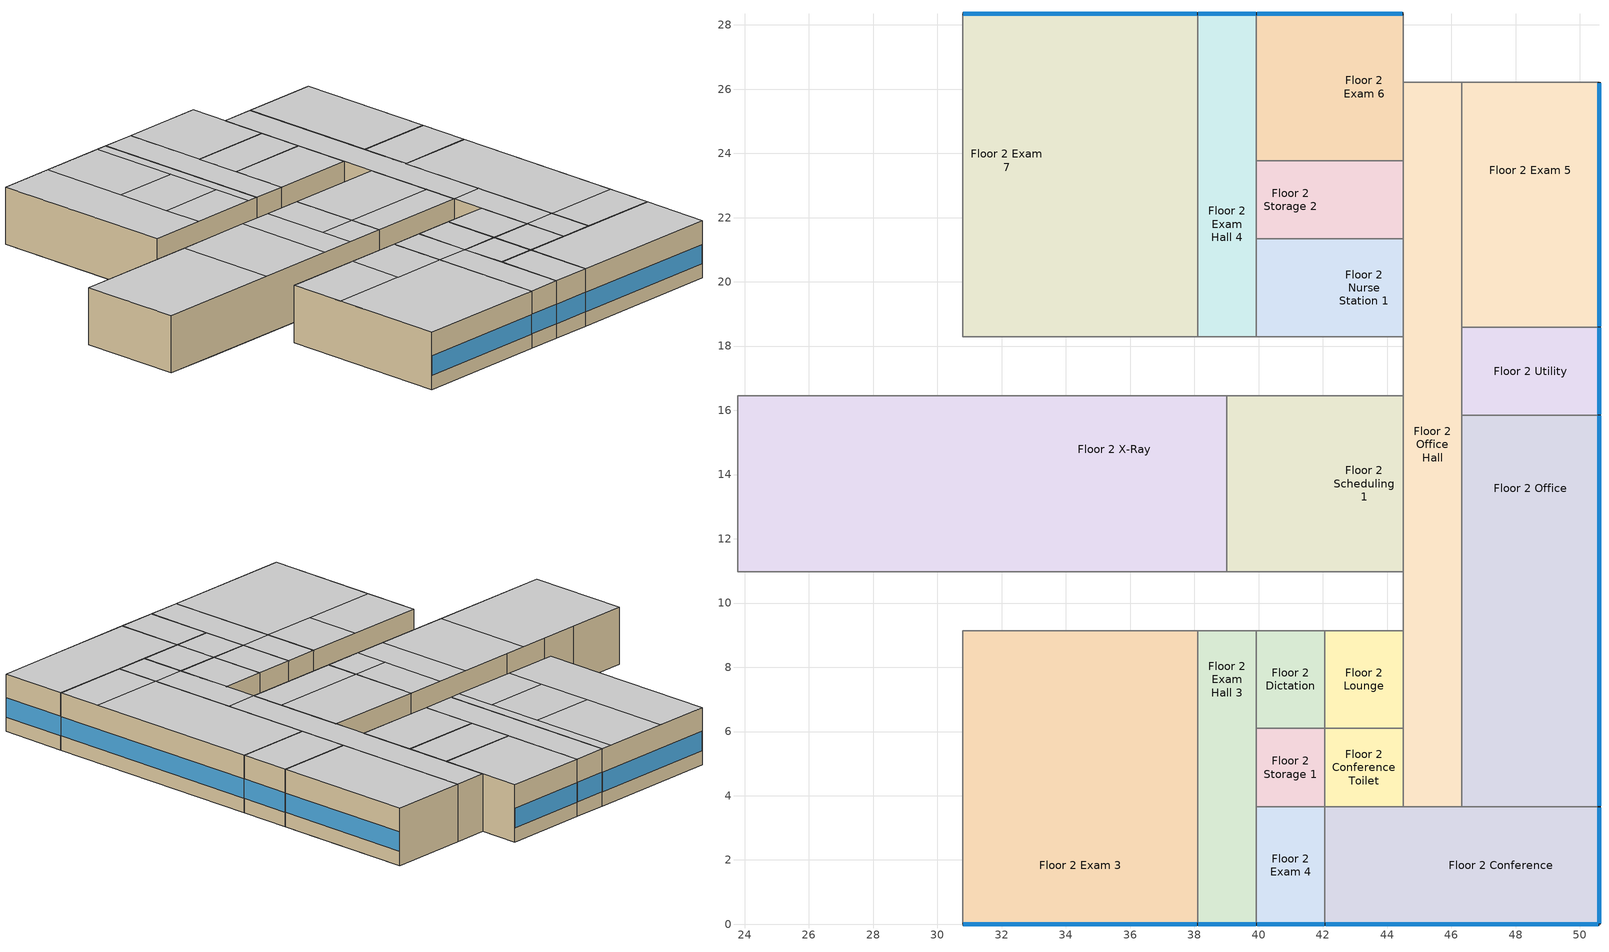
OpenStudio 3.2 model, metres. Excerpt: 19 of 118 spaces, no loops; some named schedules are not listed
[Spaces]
Floor 2 Exam 7
 floor to Floor 1 IT Room: 37.8,28.35 37.8,25.91 33.53,25.91 33.53,28.35 z3.05
 floor to Floor 1 IT Hall: 38.1,25.91 38.1,24.38 33.53,24.38 33.53,25.91 z3.05
 floor to Floor 1 Soil Hold: 38.1,28.35 38.1,25.91 37.8,25.91 37.8,28.35 z3.05
 floor to Floor 1 Lounge: 33.53,28.35 33.53,19.2 30.78,19.2 30.78,28.35 z3.05
 floor to Floor 1 Operating Room 3: 38.1,24.38 38.1,19.2 33.53,19.2 33.53,24.38 z3.05
 floor to Floor 1 Locker Room Hall: 38.1,19.2 38.1,18.29 30.78,18.29 30.78,19.2 z3.05
 wall outside: 38.1,28.35 30.78,28.35 z3.05:6.1
 wall to Floor 2 Exam Hall 5: 30.78,28.35 30.78,18.29 z3.05:6.1
 wall to Floor 2 Exam Hall 4: 38.1,18.29 38.1,28.35 z3.05:6.1
 wall to Floor 2 Work Hall: 30.78,18.29 38.1,18.29 z3.05:6.1
 window (BTAP-Ext-FixedWindow:U=0.190 SHGC=0.600): 38.07,28.35 30.81,28.35 z3.81:4.83
 ceiling to Floor 3 Storage 2: 37.49,18.29 37.49,20.42 33.83,20.42 33.83,18.29 z6.1
 ceiling to Floor 3 Lounge: 38.1,18.29 38.1,28.35 37.49,28.35 37.49,18.29 z6.1
 ceiling to Floor 3 Lounge Toilet: 37.49,23.47 37.49,28.35 33.83,28.35 33.83,23.47 z6.1
 ceiling to Floor 3 Locker: 37.49,20.42 37.49,23.47 33.83,23.47 33.83,20.42 z6.1
 ceiling to Floor 3 Office: 33.83,18.29 33.83,28.35 30.78,28.35 30.78,18.29 z6.1
Floor 2 Exam 3
 floor to Floor 1 Recovery Room: 38.1,3.66 38.1,0 30.78,0 30.78,3.66 z3.05
 floor to Floor 1 Dictation: 34.75,9.14 34.75,8.84 32,8.84 32,9.14 z3.05
 floor to Floor 1 Nurse Toilet: 37.49,8.84 37.49,6.1 35.66,6.1 35.66,8.84 z3.05
 floor to Floor 1 Soil Work: 38.1,9.14 38.1,6.1 37.49,6.1 37.49,9.14 z3.05
 floor to Floor 1 Nurse Station: 32,8.84 32,6.1 30.78,6.1 30.78,8.84 z3.05
 floor to Floor 1 PACU: 35.66,8.84 35.66,6.1 32,6.1 32,8.84 z3.05
 floor to Floor 1 Nurse Hall: 38.1,6.1 38.1,3.66 30.78,3.66 30.78,6.1 z3.05
 floor to Floor 1 Clean: 32,9.14 32,8.84 30.78,8.84 30.78,9.14 z3.05
 floor to Floor 1 Soil: 37.49,9.14 37.49,8.84 34.75,8.84 34.75,9.14 z3.05
 wall outside: 30.78,0 38.1,0 z3.05:6.1
 wall to Floor 2 Exam Hall 2: 30.78,9.14 30.78,0 z3.05:6.1
 wall to Floor 2 Reception Hall: 38.1,9.14 30.78,9.14 z3.05:6.1
 wall to Floor 2 Exam Hall 3: 38.1,0 38.1,9.14 z3.05:6.1
 window (BTAP-Ext-FixedWindow:U=0.190 SHGC=0.600): 30.81,0 38.07,0 z3.81:4.83
 ceiling to Floor 3 Physical Therapy 2: 38.1,6.1 38.1,9.14 35.05,9.14 35.05,6.1 z6.1
 ceiling to Floor 3 Physical Therapy 1: 38.1,0 38.1,6.1 30.78,6.1 30.78,0 z6.1
 ceiling to Floor 3 Treatment: 35.05,6.1 35.05,9.14 30.78,9.14 30.78,6.1 z6.1
Floor 2 Office
 floor to Floor 1 Operating Room 1: 50.6,7.01 50.6,3.66 46.33,3.66 46.33,7.01 z3.05
 floor to Floor 1 Sub-Sterile: 50.6,11.28 50.6,7.01 46.33,7.01 46.33,11.28 z3.05
 floor to Floor 1 Operating Room 2: 50.6,15.85 50.6,11.28 46.33,11.28 46.33,15.85 z3.05
 wall outside: 50.6,3.66 50.6,15.85 z3.05:6.1
 wall to Floor 2 Utility: 50.6,15.85 46.33,15.85 z3.05:6.1
 wall to Floor 2 Office Hall: 46.33,15.85 46.33,3.66 z3.05:6.1
 wall to Floor 2 Conference: 46.33,3.66 50.6,3.66 z3.05:6.1
 window (BTAP-Ext-FixedWindow:U=0.190 SHGC=0.600): 50.6,3.68 50.6,15.82 z3.81:4.83
 ceiling to Floor 3 Work: 50.6,6.1 50.6,15.85 46.33,15.85 46.33,6.1 z6.1
 ceiling to Floor 3 Physical Therapy 1: 50.6,3.66 50.6,6.1 46.33,6.1 46.33,3.66 z6.1
Floor 2 Office Hall
 floor to Floor 1 Scrub: 46.33,11.28 46.33,7.01 44.5,7.01 44.5,11.28 z3.05
 floor to Floor 1 Utility Janitor: 46.33,20.73 46.33,18.59 44.5,18.59 44.5,20.73 z3.05
 floor to Floor 1 Utility Room: 46.33,26.21 46.33,20.73 44.5,20.73 44.5,26.21 z3.05
 floor to Floor 1 Operating Room 1: 46.33,7.01 46.33,3.66 44.5,3.66 44.5,7.01 z3.05
 floor to Floor 1 Operating Room 2: 46.33,18.59 46.33,11.28 44.5,11.28 44.5,18.59 z3.05
 wall to Floor 2 Storage 2: 44.5,23.77 44.5,21.34 z3.05:6.1
 wall to Floor 2 Utility: 46.33,15.85 46.33,18.59 z3.05:6.1
 wall to Floor 2 Reception Hall: 44.5,10.97 44.5,9.14 z3.05:6.1
 wall to Floor 2 Exam 6: 44.5,26.21 44.5,23.77 z3.05:6.1
 wall to Floor 2 Work Hall: 44.5,18.29 44.5,16.46 z3.05:6.1
 wall to Floor 2 Exam 5: 46.33,18.59 46.33,26.21 z3.05:6.1
 wall to Floor 2 Nurse Station 1: 44.5,21.34 44.5,18.29 z3.05:6.1
 wall to Floor 2 Lounge: 44.5,9.14 44.5,6.1 z3.05:6.1
 wall to Floor 2 Conference Toilet: 44.5,6.1 44.5,3.66 z3.05:6.1
 wall to Floor 2 Scheduling 1: 44.5,16.46 44.5,10.97 z3.05:6.1
 wall to NE Stair: 46.33,26.21 44.5,26.21 z3.05:6.1
 wall to Floor 2 Conference: 44.5,3.66 46.33,3.66 z3.05:6.1
 ceiling to Floor 3 Physical Therapy 1: 46.33,3.66 46.33,6.1 44.5,6.1 44.5,3.66 z6.1
 ceiling to Floor 3 Mechanical Hall: 46.33,10.97 46.33,26.21 44.5,26.21 44.5,10.97 z6.1
 ceiling to Floor 3 Physical Therapy 2: 46.33,6.1 46.33,10.97 44.5,10.97 44.5,6.1 z6.1
Floor 2 Exam Hall 3
 floor to Floor 1 Nurse Hall: 39.93,6.1 39.93,3.66 38.1,3.66 38.1,6.1 z3.05
 floor to Floor 1 Recovery Room: 39.32,3.66 39.32,0 38.1,0 38.1,3.66 z3.05
 floor to Floor 1 Soil Work: 39.93,9.14 39.93,6.1 38.1,6.1 38.1,9.14 z3.05
 floor to Floor 1 Anesthesia: 39.93,3.66 39.93,0 39.32,0 39.32,3.66 z3.05
 wall outside: 38.1,0 39.93,0 z3.05:6.1
 wall to Floor 2 Dictation: 39.93,6.1 39.93,9.14 z3.05:6.1
 wall to Floor 2 Reception Hall: 39.93,9.14 38.1,9.14 z3.05:6.1
 wall to Floor 2 Storage 1: 39.93,3.66 39.93,6.1 z3.05:6.1
 wall to Floor 2 Exam 4: 39.93,0 39.93,3.66 z3.05:6.1
 window (BTAP-Ext-FixedWindow:U=0.190 SHGC=0.600): 38.13,0 39.9,0 z3.81:4.85
 ceiling to Floor 3 Physical Therapy 1: 39.93,0 39.93,6.1 38.1,6.1 38.1,0 z6.1
 ceiling to Floor 3 Physical Therapy 2: 39.93,6.1 39.93,9.14 38.1,9.14 38.1,6.1 z6.1
Floor 2 Nurse Station 1
 floor to Floor 1 Locker Room Hall: 42.06,19.2 42.06,18.29 39.93,18.29 39.93,19.2 z3.05
 floor to Floor 1 Operating Room 3: 42.06,21.34 42.06,19.2 39.93,19.2 39.93,21.34 z3.05
 floor to Floor 1 Sterile Hall: 44.5,21.34 44.5,18.29 42.06,18.29 42.06,21.34 z3.05
 wall to Floor 2 Exam Hall 4: 39.93,21.34 39.93,18.29 z3.05:6.1
 wall to Floor 2 Work Hall: 39.93,18.29 44.5,18.29 z3.05:6.1
 wall to Floor 2 Storage 2: 44.5,21.34 39.93,21.34 z3.05:6.1
 ceiling to Floor 3 Lounge: 44.5,18.29 44.5,21.34 39.93,21.34 39.93,18.29 z6.1
Floor 2 Storage 2
 floor to Floor 1 Utility Hall: 44.5,23.77 44.5,23.47 42.06,23.47 42.06,23.77 z3.05
 floor to Floor 1 Operating Room 3: 42.06,23.77 42.06,21.34 39.93,21.34 39.93,23.77 z3.05
 floor to Floor 1 Sterile Hall: 44.5,23.47 44.5,21.34 42.06,21.34 42.06,23.47 z3.05
 wall to Floor 2 Exam Hall 4: 39.93,23.77 39.93,21.34 z3.05:6.1
 wall to Floor 2 Exam 6: 44.5,23.77 39.93,23.77 z3.05:6.1
 ceiling to Floor 3 Lounge: 44.5,21.34 44.5,23.77 39.93,23.77 39.93,21.34 z6.1
Floor 2 X-Ray
 floor to Floor 1 Soil: 37.49,13.11 37.49,10.97 34.75,10.97 34.75,13.11 z3.05
 floor to Floor 1 Sterile Storage: 39.01,16.46 39.01,13.11 32,13.11 32,16.46 z3.05
 floor to Floor 1 Nourishment: 29.26,16.46 29.26,10.97 27.13,10.97 27.13,16.46 z3.05
 floor to Floor 1 Clean: 32,13.11 32,10.97 29.26,10.97 29.26,13.11 z3.05
 floor to Floor 1 Humid: 32,14.94 32,13.11 29.26,13.11 29.26,14.94 z3.05
 floor to Floor 1 Dictation: 34.75,13.11 34.75,10.97 32,10.97 32,13.11 z3.05
 floor to Floor 1 Pre-Op Room 2: 27.13,16.46 27.13,10.97 23.77,10.97 23.77,16.46 z3.05
 floor to Floor 1 Clean Work: 39.01,13.11 39.01,10.97 37.49,10.97 37.49,13.11 z3.05
 floor to Floor 1 Nurse Janitor: 32,16.46 32,14.94 29.26,14.94 29.26,16.46 z3.05
 wall to Floor 2 Scheduling 1: 39.01,10.97 39.01,16.46 z3.05:6.1
 wall to Floor 2 Reception Hall: 23.77,10.97 39.01,10.97 z3.05:6.1
 wall to Floor 2 Work Hall: 39.01,16.46 32,16.46 29.26,16.46 27.13,16.46 23.77,16.46 z3.05:6.1
 wall to Floor 2 Scheduling 2: 23.77,16.46 23.77,10.97 z3.05:6.1
 ceiling to Floor 3 Humid: 36.88,10.97 36.88,16.46 35.05,16.46 35.05,10.97 z6.1
 ceiling to Floor 3 Treatment: 35.05,10.97 35.05,16.46 30.78,16.46 30.78,10.97 z6.1
 ceiling to Floor 3 Undeveloped 1: 30.78,10.97 30.78,16.46 23.77,16.46 23.77,10.97 z6.1
 ceiling to Floor 3 Physical Therapy Toilet: 39.01,12.8 39.01,16.46 36.88,16.46 36.88,12.8 z6.1
 ceiling to Floor 3 Dressing Room: 39.01,10.97 39.01,12.8 36.88,12.8 36.88,10.97 z6.1
Floor 2 Lounge
 floor to Floor 1 Sterile Hall: 44.5,9.14 44.5,6.1 42.06,6.1 42.06,9.14 z3.05
 wall to Floor 2 Reception Hall: 44.5,9.14 42.06,9.14 z3.05:6.1
 wall to Floor 2 Conference Toilet: 42.06,6.1 44.5,6.1 z3.05:6.1
 wall to Floor 2 Dictation: 42.06,9.14 42.06,6.1 z3.05:6.1
 ceiling to Floor 3 Physical Therapy 2: 44.5,6.1 44.5,9.14 42.06,9.14 42.06,6.1 z6.1
Floor 2 Exam Hall 4
 floor to Floor 1 Operating Room 3: 39.93,24.38 39.93,19.2 38.1,19.2 38.1,24.38 z3.05
 floor to Floor 1 Locker Room Hall: 39.93,19.2 39.93,18.29 38.1,18.29 38.1,19.2 z3.05
 floor to Floor 1 IT Hall: 39.93,25.91 39.93,24.38 38.1,24.38 38.1,25.91 z3.05
 floor to Floor 1 Soil Hold: 39.93,28.35 39.93,25.91 38.1,25.91 38.1,28.35 z3.05
 wall outside: 39.93,28.35 38.1,28.35 z3.05:6.1
 wall to Floor 2 Exam 6: 39.93,23.77 39.93,28.35 z3.05:6.1
 wall to Floor 2 Work Hall: 38.1,18.29 39.93,18.29 z3.05:6.1
 window (BTAP-Ext-FixedWindow:U=0.190 SHGC=0.600): 39.9,28.35 38.13,28.35 z3.81:4.85
 ceiling to Floor 3 Lounge: 39.93,18.29 39.93,28.35 38.1,28.35 38.1,18.29 z6.1
Floor 2 Scheduling 1
 floor to Floor 1 Sterile Storage: 42.06,16.46 42.06,13.11 39.01,13.11 39.01,16.46 z3.05
 floor to Floor 1 Clean Work: 42.06,13.11 42.06,10.97 39.01,10.97 39.01,13.11 z3.05
 floor to Floor 1 Sterile Hall: 44.5,16.46 44.5,10.97 42.06,10.97 42.06,16.46 z3.05
 wall to Floor 2 Work Hall: 44.5,16.46 39.01,16.46 z3.05:6.1
 wall to Floor 2 Reception Hall: 39.01,10.97 44.5,10.97 z3.05:6.1
 ceiling to Floor 3 Utility: 44.5,12.8 44.5,16.46 39.01,16.46 39.01,12.8 z6.1
 ceiling to Floor 3 Storage 1: 44.5,10.97 44.5,12.8 39.01,12.8 39.01,10.97 z6.1
Floor 2 Exam 6
 floor to Floor 1 Operating Room 3: 42.06,24.38 42.06,23.77 39.93,23.77 39.93,24.38 z3.05
 floor to Floor 1 IT Hall: 42.06,25.91 42.06,24.38 39.93,24.38 39.93,25.91 z3.05
 floor to Floor 1 Utility Hall: 44.5,28.35 44.5,23.77 42.06,23.77 42.06,28.35 z3.05
 floor to Floor 1 Bio Haz: 42.06,28.35 42.06,25.91 39.93,25.91 39.93,28.35 z3.05
 wall outside: 44.5,28.35 39.93,28.35 z3.05:6.1
 wall to NE Stair: 44.5,26.21 44.5,28.35 z3.05:6.1
 window (BTAP-Ext-FixedWindow:U=0.190 SHGC=0.600): 44.48,28.35 39.95,28.35 z3.81:4.84
 ceiling to Floor 3 Lounge: 44.5,23.77 44.5,28.35 39.93,28.35 39.93,23.77 z6.1
Floor 2 Conference
 floor to Floor 1 Operating Room 1: 50.6,3.66 50.6,0 44.5,0 44.5,3.66 z3.05
 floor to Floor 1 Sterile Hall: 44.5,3.66 44.5,0 42.06,0 42.06,3.66 z3.05
 wall outside: 42.06,0 50.6,0 50.6,3.66 z3.05:6.1
 wall to Floor 2 Conference Toilet: 44.5,3.66 42.06,3.66 z3.05:6.1
 wall to Floor 2 Exam 4: 42.06,3.66 42.06,0 z3.05:6.1
 window (BTAP-Ext-FixedWindow:U=0.190 SHGC=0.600): 50.6,0.03 50.6,3.63 z3.81:4.84; 42.09,0 50.57,0 z3.81:4.83
 ceiling to Floor 3 Physical Therapy 1: 50.6,0 50.6,3.66 42.06,3.66 42.06,0 z6.1
Floor 2 Exam 5
 floor to Floor 1 Utility Room: 50.6,26.21 50.6,20.73 46.33,20.73 46.33,26.21 z3.05
 floor to Floor 1 Electrical Room: 50.6,20.73 50.6,18.59 46.33,18.59 46.33,20.73 z3.05
 wall outside: 50.6,18.59 50.6,26.21 z3.05:6.1
 wall to Floor 2 Utility: 46.33,18.59 50.6,18.59 z3.05:6.1
 wall to NE Stair: 50.6,26.21 46.33,26.21 z3.05:6.1
 window (BTAP-Ext-FixedWindow:U=0.190 SHGC=0.600): 50.6,18.62 50.6,26.19 z3.81:4.83
 ceiling to Floor 3 Mechanical: 50.6,18.59 50.6,26.21 46.33,26.21 46.33,18.59 z6.1
Floor 2 Dictation
 floor to Floor 1 Soil Work: 42.06,9.14 42.06,6.1 39.93,6.1 39.93,9.14 z3.05
 wall to Floor 2 Reception Hall: 42.06,9.14 39.93,9.14 z3.05:6.1
 wall to Floor 2 Storage 1: 39.93,6.1 42.06,6.1 z3.05:6.1
 ceiling to Floor 3 Physical Therapy 2: 42.06,6.1 42.06,9.14 39.93,9.14 39.93,6.1 z6.1
Floor 2 Exam 4
 floor to Floor 1 Anesthesia: 42.06,3.66 42.06,0 39.93,0 39.93,3.66 z3.05
 wall outside: 39.93,0 42.06,0 z3.05:6.1
 wall to Floor 2 Storage 1: 42.06,3.66 39.93,3.66 z3.05:6.1
 window (BTAP-Ext-FixedWindow:U=0.190 SHGC=0.600): 39.95,0 42.04,0 z3.81:4.85
 ceiling to Floor 3 Physical Therapy 1: 42.06,0 42.06,3.66 39.93,3.66 39.93,0 z6.1
Floor 2 Storage 1
 floor to Floor 1 Nurse Hall: 42.06,6.1 42.06,3.66 39.93,3.66 39.93,6.1 z3.05
 wall to Floor 2 Conference Toilet: 42.06,3.66 42.06,6.1 z3.05:6.1
 ceiling to Floor 3 Physical Therapy 1: 42.06,3.66 42.06,6.1 39.93,6.1 39.93,3.66 z6.1
Floor 2 Utility
 floor to Floor 1 Operating Room 2: 50.6,18.59 50.6,15.85 46.33,15.85 46.33,18.59 z3.05
 wall outside: 50.6,15.85 50.6,18.59 z3.05:6.1
 window (BTAP-Ext-FixedWindow:U=0.190 SHGC=0.600): 50.6,15.88 50.6,18.57 z3.81:4.84
 ceiling to Floor 3 Work: 50.6,15.85 50.6,18.59 46.33,18.59 46.33,15.85 z6.1
Floor 2 Conference Toilet
 floor to Floor 1 Sterile Hall: 44.5,6.1 44.5,3.66 42.06,3.66 42.06,6.1 z3.05
 ceiling to Floor 3 Physical Therapy 1: 44.5,3.66 44.5,6.1 42.06,6.1 42.06,3.66 z6.1
[Site]
Calgary Intl AP_AB_CAN: Latitude {deg}=51.114; Longitude {deg}=-114.02; Time Zone {hr}=-7; Elevation {m}=1084.1; Terrain=City
[Building]
Outpatient: North Axis {deg}=0; Default Construction Set=BTAP-Mass at hdd = 5000.0; Standards Number of Stories=3; Standards Number of Above Ground Stories=3; Standards Template=NECB2017; Standards Building Type=Outpatient
[Site:WaterMainsTemperature]
Calculation Method=Correlation; Annual Average Outdoor Air Temperature {C}=5; Maximum Difference In Monthly Average Outdoor Air Temperatures {deltaC}=23.3
[Site:GroundTemperature:BuildingSurface]
19.527, 19.502, 19.536, 19.598, 20.002, 21.64, 22.225, 22.375, 21.449, 20.121, 19.802, 19.633
[SizingPeriod:DesignDay] Barometric Pressure {Pa}=88961; Sky Clearness=0; Rain Indicator=0; Snow Indicator=0; Day of Month=21; Daylight Saving Time Indicator=0; Humidity Indicating Type=Wetbulb; Dry-Bulb Temperature Range Modifier Type=DefaultMultipliers
Name | Maximum Dry-Bulb Temperature {C} | Daily Dry-Bulb Temperature Range {deltaC} | Humidity Indicating Conditions at Maximum Dry-Bulb | Wind Speed {m/s} | Wind Direction {deg} | Month | Day Type | Solar Model Indicator | ASHRAE Taub | ASHRAE Taud
Calgary Intl AP Ann Clg .4% Condns DB=>MWB | 28.5 | 12.1 | 16.1 | 4.5 | 160 | 7 | SummerDesignDay | ASHRAETau | 0.339 | 2.421
Calgary Intl AP Ann Htg 99.6% Condns DB | -28.5 | 0 | -28.5 | 2.9 | 200 | 1 | WinterDesignDay | ASHRAEClearSky
[Material:NoMass] Roughness=Smooth; Thermal Absorptance=0.9; Solar Absorptance=0.7
Name | Thermal Resistance {m2-K/W} | Visible Absorptance
Typical Carpet Pad; Typical Carpet Pad 1 | 0.21648 | 0.8
Typical Insulation 1 | 5.91238 | 0.7
Typical Insulation 2 | 4.49096 | 0.7
Typical Insulation 3 | 7.24636 | 0.7
Typical Carpet Pad 2 | 1.25503 | 0.8
Typical Carpet Pad 3; Typical Carpet Pad 4 | 3.45515 | 0.8
Typical Insulation 4 | 0.526298 | 0.7
Typical Insulation 5 | 0.526316 | 0.7
[Material]
Name | Roughness | Thickness {m} | Conductivity {W/m-K} | Density {kg/m3} | Specific Heat {J/kg-K} | Thermal Absorptance | Solar Absorptance | Visible Absorptance
G05 25mm wood | MediumSmooth | 0.0254 | 0.15 | 608 | 1630 | 0.9 | 0.5 | 0.5
100mm Normalweight concrete floor 1 | MediumSmooth | 0.1016 | 2.31 | 2322 | 832
G01 13mm gypsum board 1 | Smooth | 0.0127 | 0.16 | 800 | 1090 | 0.9 | 0.7 | 0.5
4 in. Normalweight Concrete Floor 1 | MediumRough | 0.1016 | 2.31 | 2322 | 832 | 0.9 | 0.7 | 0.7
1IN Stucco 1 | Smooth | 0.0253 | 0.6918 | 1858 | 837 | 0.9 | 0.7 | 0.92
8IN CONCRETE HW RefBldg 1 | Rough | 0.2032 | 1.311 | 2240 | 836.8 | 0.9 | 0.7 | 0.7
1/2IN Gypsum 1 | Smooth | 0.0127 | 0.16 | 784.9 | 830 | 0.9 | 0.4 | 0.4
Metal Roof Surface 1; F08 Metal surface 1 | Smooth | 0.0008 | 45.28 | 7824 | 500 | 0.9 | 0.7 | 0.7
6 in. Normalweight Concrete Floor 1; 6 in. Normalweight Concrete Floor 2; 6 in. Normalweight Concrete Floor 3 | MediumRough | 0.1524 | 2.31 | 2322 | 832 | 0.9 | 0.7 | 0.7
[Construction]
BTAP-Int-Partition; BTAP-Int-Door: G05 25mm wood
BTAP-Int-Floor: 100mm Normalweight concrete floor 1, Typical Carpet Pad
BTAP-Int-Wall: G01 13mm gypsum board 1, G01 13mm gypsum board 1
BTAP-Int-Ceiling: Typical Carpet Pad, 100mm Normalweight concrete floor 1
BTAP-Int-Window: SimpleGlazing
BTAP-Ext-Floor-Mass:U-0.162: Typical Insulation 1, 4 in. Normalweight Concrete Floor 1, Typical Carpet Pad 1
BTAP-Ext-Wall-Mass:U-0.21: 1IN Stucco 1, 8IN CONCRETE HW RefBldg 1, Typical Insulation 2, 1/2IN Gypsum 1
BTAP-Ext-Roof-Metal:U-0.138: Metal Roof Surface 1, Typical Insulation 3
BTAP-Grnd-Floor-Mass:U-0.757: 6 in. Normalweight Concrete Floor 1, Typical Carpet Pad 2
BTAP-Grnd-Wall-Mass:U-0.284: 6 in. Normalweight Concrete Floor 2, Typical Carpet Pad 3
BTAP-Grnd-Roof-Mass:U-0.284: 6 in. Normalweight Concrete Floor 3, Typical Carpet Pad 4
BTAP-Ext-FixedWindow:U=0.190 SHGC=0.600; BTAP-Ext-GlassDoors:U=0.190 SHGC=0.600; BTAP-Ext-Skylights:U=0.190 SHGC=0.600; BTAP-Ext-DaylightDomes:U=0.190 SHGC=0.600; BTAP-Ext-DaylightDiffuser:U=0.190 SHGC=0.600: SimpleGlazing:U=0.190 SHGC=0.600
BTAP-Ext-Door:U-1.9: F08 Metal surface 1, Typical Insulation 4
BTAP-Ext-OverHeadDoor:U-1.9: Typical Insulation 5
[DefaultConstructionSet]
BTAP-Mass at hdd = 5000.0: Default Exterior Surface Constructions=BTAP-Mass at hdd = 5000.0; Default Interior Surface Constructions=Default Surface Constructions 2; Default Ground Contact Surface Constructions=BTAP-Mass at hdd = 5000.0 1; Default Exterior SubSurface Constructions=BTAP-Mass at hdd = 5000.0; Default Interior SubSurface Constructions=Default Sub Surface Constructions 2; Interior Partition Construction=BTAP-Int-Partition
[DefaultSurfaceConstructions]
Name | Floor Construction | Wall Construction | Roof Ceiling Construction
Default Surface Constructions 2 | BTAP-Int-Floor | BTAP-Int-Wall | BTAP-Int-Ceiling
BTAP-Mass at hdd = 5000.0 | BTAP-Ext-Floor-Mass:U-0.162 | BTAP-Ext-Wall-Mass:U-0.21 | BTAP-Ext-Roof-Metal:U-0.138
BTAP-Mass at hdd = 5000.0 1 | BTAP-Grnd-Floor-Mass:U-0.757 | BTAP-Grnd-Wall-Mass:U-0.284 | BTAP-Grnd-Roof-Mass:U-0.284
[DefaultSubSurfaceConstructions]
Name | Fixed Window Construction | Operable Window Construction | Door Construction | Glass Door Construction | Overhead Door Construction | Skylight Construction | Tubular Daylight Dome Construction | Tubular Daylight Diffuser Construction
Default Sub Surface Constructions 2 | BTAP-Int-Window | BTAP-Int-Window | BTAP-Int-Door
BTAP-Mass at hdd = 5000.0 | BTAP-Ext-FixedWindow:U=0.190 SHGC=0.600 | BTAP-Ext-FixedWindow:U=0.190 SHGC=0.600 | BTAP-Ext-Door:U-1.9 | BTAP-Ext-GlassDoors:U=0.190 SHGC=0.600 | BTAP-Ext-OverHeadDoor:U-1.9 | BTAP-Ext-Skylights:U=0.190 SHGC=0.600 | BTAP-Ext-DaylightDomes:U=0.190 SHGC=0.600 | BTAP-Ext-DaylightDiffuser:U=0.190 SHGC=0.600
[WindowMaterial:SimpleGlazingSystem] Solar Heat Gain Coefficient=0.6; Visible Transmittance=0.21
Name | U-Factor {W/m2-K}
SimpleGlazing | 2.2
SimpleGlazing:U=0.190 SHGC=0.600 | 1.9
[Space] Building Story=Building Story 2; Part of Total Floor Area=Yes
Name | Space Type | Thermal Zone
Floor 2 Exam 7 | Space Function Health care facility exam/treatment room | ALL_ST=Health care facility exam/treatment room_FL=Building Story 2_SCH=C 5
Floor 2 Exam 3 | Space Function Health care facility exam/treatment room | ALL_ST=Health care facility exam/treatment room_FL=Building Story 2_SCH=C 2
Floor 2 Scheduling 1 | Space Function Office enclosed <= 25 m2 | ALL_ST=Office enclosed <= 25 m2_FL=Building Story 2_SCH=A 1
Floor 2 Office | Space Function Office enclosed <= 25 m2 | ALL_ST=Office enclosed <= 25 m2_FL=Building Story 2_SCH=A 2
Floor 2 Nurse Station 1 | Space Function Health care facility nurses station | ALL_ST=Health care facility nurses station_FL=Building Story 2_SCH=H
Floor 2 Dictation | Space Function Office enclosed <= 25 m2 | ALL_ST=Office enclosed <= 25 m2_FL=Building Story 2_SCH=A 3
Floor 2 Office Hall | Space Function Corridor/Transition area - hospital-sch-A | WILD_ST=Corridor/Transition area - hospital-sch-H_FL=Building Story 2_SCH=A 2
Floor 2 Exam Hall 3 | Space Function Corridor/Transition area - hospital-sch-A | WILD_ST=Corridor/Transition area - hospital-sch-H_FL=Building Story 2_SCH=A 1
Floor 2 Conference Toilet | Space Function Washroom - other-sch-A | WET_ST=Washroom - other-sch-H_FL=Building Story 2_SCHA 1
Floor 2 Storage 2 | Space Function Storage room < 5 m2-sch-A 1 | ALL_ST=Storage room < 5 m2-sch-A_FL=Building Story 2_SCH=A 2
Floor 2 Exam 4 | Space Function Health care facility exam/treatment room | ALL_ST=Health care facility exam/treatment room_FL=Building Story 2_SCH=C 3
Floor 2 Conference | Space Function Conference/Meeting/Multi-purpose room | ALL_ST=Conference/Meeting/Multi-purpose room_FL=Building Story 2_SCH=C
Floor 2 X-Ray | Space Function Health care facility imaging room | ALL_ST=Health care facility imaging room_FL=Building Story 2_SCH=H
Floor 2 Lounge | Space Function Lounge/Break room - health care facility | ALL_ST=Lounge/Break room - health care facility_FL=Building Story 2_SCH=B
Floor 2 Utility | Space Function Storage room < 5 m2-sch-A 1 | ALL_ST=Storage room < 5 m2-sch-A_FL=Building Story 2_SCH=A
Floor 2 Exam Hall 4 | Space Function Corridor/Transition area - hospital-sch-A | WILD_ST=Corridor/Transition area - hospital-sch-H_FL=Building Story 2_SCH=A 5
Floor 2 Exam 6 | Space Function Health care facility exam/treatment room | ALL_ST=Health care facility exam/treatment room_FL=Building Story 2_SCH=C 1
Floor 2 Exam 5 | Space Function Health care facility exam/treatment room | ALL_ST=Health care facility exam/treatment room_FL=Building Story 2_SCH=C
Floor 2 Storage 1 | Space Function Storage room < 5 m2-sch-A 1 | ALL_ST=Storage room < 5 m2-sch-A_FL=Building Story 2_SCH=A 4
[BuildingStory]
Building Story 2: Nominal Z Coordinate {m}=3.048
[SpaceType] Standards Building Type=Space Function
Name | Default Schedule Set | Design Specification Outdoor Air Object | Standards Space Type
Space Function Health care facility exam/treatment room | Space Function Health care facility exam/treatment room Schedule Set | Space Function Health care facility exam/treatment room Ventilation | Health care facility exam/treatment room
Space Function Lounge/Break room - health care facility | Space Function Lounge/Break room - health care facility Schedule Set | Space Function Lounge/Break room - health care facility Ventilation | Lounge/Break room - health care facility
Space Function Health care facility nurses station | Space Function Health care facility nurses station Schedule Set | Space Function Health care facility nurses station Ventilation | Health care facility nurses station
Space Function Health care facility imaging room | Space Function Health care facility imaging room Schedule Set | Space Function Health care facility imaging room Ventilation | Health care facility imaging room
Space Function Office enclosed <= 25 m2 | Space Function Office enclosed <= 25 m2 Schedule Set | Space Function Office enclosed <= 25 m2 Ventilation | Office enclosed <= 25 m2
Space Function Storage room < 5 m2-sch-A 1 | Space Function Storage room < 5 m2-sch-A 1 Schedule Set | Space Function Storage room < 5 m2-sch-A 1 Ventilation | Storage room < 5 m2-sch-A
Space Function Conference/Meeting/Multi-purpose room | Space Function Conference/Meeting/Multi-purpose room Schedule Set | Space Function Conference/Meeting/Multi-purpose room Ventilation | Conference/Meeting/Multi-purpose room
Space Function Washroom - other-sch-A | Space Function Washroom - other-sch-A Schedule Set | Space Function Washroom - other-sch-A Ventilation | Washroom - other-sch-A
Space Function Corridor/Transition area - hospital-sch-A | Space Function Corridor/Transition area - hospital-sch-A Schedule Set | Space Function Corridor/Transition area - hospital-sch-A Ventilation | Corridor/Transition area - hospital-sch-A
[People:Definition] Number of People Calculation Method=People/Area; Fraction Radiant=0.3
Name | People per Space Floor Area {person/m2}
Space Function Conference/Meeting/Multi-purpose room People Definition | 0.200073
Space Function Health care facility exam/treatment room People Definition; Space Function Health care facility imaging room People Definition; Space Function Health care facility nurses station People Definition; Space Function Office enclosed <= 25 m2 People Definition | 0.0500182
Space Function Lounge/Break room - health care facility People Definition | 0.100036
Space Function Storage room < 5 m2-sch-A 1 People Definition; Space Function Corridor/Transition area - hospital-sch-A People Definition | 0.0100036
Space Function Washroom - other-sch-A People Definition | 0.0333454
[People] Work Efficiency Schedule=Work Efficiency Schedule; Clothing Insulation Schedule=Clothing Schedule; Air Velocity Schedule=Air Velocity Schedule; Multiplier=1
Name | People Definition | Space or SpaceType
Space Function Conference/Meeting/Multi-purpose room People | Space Function Conference/Meeting/Multi-purpose room People Definition | Space Function Conference/Meeting/Multi-purpose room
Space Function Health care facility exam/treatment room People | Space Function Health care facility exam/treatment room People Definition | Space Function Health care facility exam/treatment room
Space Function Health care facility imaging room People | Space Function Health care facility imaging room People Definition | Space Function Health care facility imaging room
Space Function Health care facility nurses station People | Space Function Health care facility nurses station People Definition | Space Function Health care facility nurses station
Space Function Lounge/Break room - health care facility People | Space Function Lounge/Break room - health care facility People Definition | Space Function Lounge/Break room - health care facility
Space Function Office enclosed <= 25 m2 People | Space Function Office enclosed <= 25 m2 People Definition | Space Function Office enclosed <= 25 m2
Space Function Storage room < 5 m2-sch-A 1 People | Space Function Storage room < 5 m2-sch-A 1 People Definition | Space Function Storage room < 5 m2-sch-A 1
Space Function Washroom - other-sch-A People | Space Function Washroom - other-sch-A People Definition | Space Function Washroom - other-sch-A
Space Function Corridor/Transition area - hospital-sch-A People | Space Function Corridor/Transition area - hospital-sch-A People Definition | Space Function Corridor/Transition area - hospital-sch-A
[Lights:Definition] Design Level Calculation Method=Watts/Area; Fraction Radiant=0.5; Fraction Visible=0.2
Name | Watts per Space Floor Area {W/m2}
Space Function Conference/Meeting/Multi-purpose room Lights Definition | 11.4999
Space Function Health care facility exam/treatment room Lights Definition | 18.0998
Space Function Health care facility imaging room Lights Definition | 11.3999
Space Function Health care facility nurses station Lights Definition | 8.69993
Space Function Lounge/Break room - health care facility Lights Definition | 8.39993
Space Function Office enclosed <= 25 m2 Lights Definition | 9.99992
Space Function Storage room < 5 m2-sch-A 1 Lights Definition | 10.3999
Space Function Washroom - other-sch-A Lights Definition | 9.09993
Space Function Corridor/Transition area - hospital-sch-A Lights Definition | 9.89991
[Lights] Fraction Replaceable=1
Name | Lights Definition | Space or SpaceType
Space Function Conference/Meeting/Multi-purpose room Lights | Space Function Conference/Meeting/Multi-purpose room Lights Definition | Space Function Conference/Meeting/Multi-purpose room
Space Function Health care facility exam/treatment room Lights | Space Function Health care facility exam/treatment room Lights Definition | Space Function Health care facility exam/treatment room
Space Function Health care facility imaging room Lights | Space Function Health care facility imaging room Lights Definition | Space Function Health care facility imaging room
Space Function Health care facility nurses station Lights | Space Function Health care facility nurses station Lights Definition | Space Function Health care facility nurses station
Space Function Lounge/Break room - health care facility Lights | Space Function Lounge/Break room - health care facility Lights Definition | Space Function Lounge/Break room - health care facility
Space Function Office enclosed <= 25 m2 Lights | Space Function Office enclosed <= 25 m2 Lights Definition | Space Function Office enclosed <= 25 m2
Space Function Storage room < 5 m2-sch-A 1 Lights | Space Function Storage room < 5 m2-sch-A 1 Lights Definition | Space Function Storage room < 5 m2-sch-A 1
Space Function Washroom - other-sch-A Lights | Space Function Washroom - other-sch-A Lights Definition | Space Function Washroom - other-sch-A
Space Function Corridor/Transition area - hospital-sch-A Lights | Space Function Corridor/Transition area - hospital-sch-A Lights Definition | Space Function Corridor/Transition area - hospital-sch-A
[ElectricEquipment:Definition] Design Level Calculation Method=Watts/Area; Fraction Radiant=0.5
Name | Watts per Space Floor Area {W/m2}
Space Function Conference/Meeting/Multi-purpose room Elec Equip Definition; Space Function Lounge/Break room - health care facility Elec Equip Definition; Space Function Storage room < 5 m2-sch-A 1 Elec Equip Definition; Space Function Washroom - other-sch-A Elec Equip Definition | 1.00036
Space Function Health care facility exam/treatment room Elec Equip Definition; Space Function Health care facility imaging room Elec Equip Definition | 10.0036
Space Function Health care facility nurses station Elec Equip Definition | 2.50091
Space Function Office enclosed <= 25 m2 Elec Equip Definition | 7.50273
[ElectricEquipment]
Name | Electric Equipment Definition | Space or SpaceType
Space Function Conference/Meeting/Multi-purpose room Elec Equip | Space Function Conference/Meeting/Multi-purpose room Elec Equip Definition | Space Function Conference/Meeting/Multi-purpose room
Space Function Health care facility exam/treatment room Elec Equip | Space Function Health care facility exam/treatment room Elec Equip Definition | Space Function Health care facility exam/treatment room
Space Function Health care facility imaging room Elec Equip | Space Function Health care facility imaging room Elec Equip Definition | Space Function Health care facility imaging room
Space Function Health care facility nurses station Elec Equip | Space Function Health care facility nurses station Elec Equip Definition | Space Function Health care facility nurses station
Space Function Lounge/Break room - health care facility Elec Equip | Space Function Lounge/Break room - health care facility Elec Equip Definition | Space Function Lounge/Break room - health care facility
Space Function Office enclosed <= 25 m2 Elec Equip | Space Function Office enclosed <= 25 m2 Elec Equip Definition | Space Function Office enclosed <= 25 m2
Space Function Storage room < 5 m2-sch-A 1 Elec Equip | Space Function Storage room < 5 m2-sch-A 1 Elec Equip Definition | Space Function Storage room < 5 m2-sch-A 1
Space Function Washroom - other-sch-A Elec Equip | Space Function Washroom - other-sch-A Elec Equip Definition | Space Function Washroom - other-sch-A
[DesignSpecification:OutdoorAir] Outdoor Air Method=Sum
Name | Outdoor Air Flow per Person {m3/s-person} | Outdoor Air Flow per Floor Area {m3/s-m2}
Space Function Conference/Meeting/Multi-purpose room Ventilation | 0.0190431
Space Function Health care facility exam/treatment room Ventilation | 0.0304689
Space Function Health care facility imaging room Ventilation |  | 0.00254
Space Function Health care facility nurses station Ventilation | 0.0914068
Space Function Lounge/Break room - health care facility Ventilation | 0.152345
Space Function Office enclosed <= 25 m2 Ventilation | 0.0142188
Space Function Storage room < 5 m2-sch-A 1 Ventilation |  | 0.000762
Space Function Washroom - other-sch-A Ventilation | 0.228517
Space Function Corridor/Transition area - hospital-sch-A Ventilation |  | 0.000254
[DefaultScheduleSet] People Activity Level Schedule=NECB-Activity; Infiltration Schedule=Always On
Name | Number of People Schedule | Lighting Schedule | Electric Equipment Schedule
Space Function Conference/Meeting/Multi-purpose room Schedule Set | NECB-C-Occupancy | NECB-C-Occupancy-NECB-C-Lighting-0.5-0.0-0.67-Light Ruleset | NECB-C-Electric-Equipment
Space Function Health care facility exam/treatment room Schedule Set | NECB-C-Occupancy | NECB-C-Occupancy-NECB-C-Lighting-0.3-0.0-0.67-Light Ruleset | NECB-C-Electric-Equipment
Space Function Health care facility imaging room Schedule Set; Space Function Health care facility nurses station Schedule Set | NECB-H-Occupancy | NECB-H-Occupancy-NECB-H-Lighting-0.0-0.0-0.67-Light Ruleset | NECB-H-Electric-Equipment
Space Function Lounge/Break room - health care facility Schedule Set | NECB-B-Occupancy | NECB-B-Lighting | NECB-B-Electric-Equipment
Space Function Office enclosed <= 25 m2 Schedule Set | NECB-A-Occupancy | NECB-A-Occupancy-NECB-A-Lighting-0.3-0.1-0.67-Light Ruleset | NECB-A-Electric-Equipment
Space Function Storage room < 5 m2-sch-A 1 Schedule Set | NECB-A-Occupancy | NECB-A-Occupancy-NECB-A-Lighting-0.6-0.0-0.67-Light Ruleset | NECB-A-Electric-Equipment
Space Function Washroom - other-sch-A Schedule Set | NECB-A-Occupancy | NECB-A-Occupancy-NECB-A-Lighting-0.5-0.0-0.67-Light Ruleset | NECB-A-Electric-Equipment
Space Function Corridor/Transition area - hospital-sch-A Schedule Set | NECB-A-Occupancy | NECB-A-Occupancy-NECB-A-Lighting-0.0-0.0-0.67-Light Ruleset | NECB-A-Electric-Equipment
[ThermostatSetpoint:DualSetpoint]
Name | Heating Setpoint Temperature Schedule | Cooling Setpoint Temperature Schedule
Space Function Washroom - other-sch-A Thermostat 7; Space Function Storage room < 5 m2-sch-A 1 Thermostat 38; Space Function Office enclosed <= 25 m2 Thermostat 37; Space Function Storage room < 5 m2-sch-A 1 Thermostat 41; Space Function Office enclosed <= 25 m2 Thermostat 40; Space Function Storage room < 5 m2-sch-A 1 Thermostat 45; Space Function Office enclosed <= 25 m2 Thermostat 41; Space Function Corridor/Transition area - hospital-sch-A Thermostat 4; Space Function Corridor/Transition area - hospital-sch-A Thermostat 6; Space Function Corridor/Transition area - hospital-sch-A Thermostat 17 | NECB-A-Thermostat Setpoint-Heating | NECB-A-Thermostat Setpoint-Cooling
Space Function Health care facility exam/treatment room Thermostat 21; Space Function Health care facility exam/treatment room Thermostat 22; Space Function Health care facility exam/treatment room Thermostat 24; Space Function Conference/Meeting/Multi-purpose room Thermostat 7; Space Function Health care facility exam/treatment room Thermostat 25; Space Function Health care facility exam/treatment room Thermostat 27 | NECB-C-Thermostat Setpoint-Heating | NECB-C-Thermostat Setpoint-Cooling
Space Function Lounge/Break room - health care facility Thermostat 9 | NECB-B-Thermostat Setpoint-Heating | NECB-B-Thermostat Setpoint-Cooling
Space Function Health care facility imaging room Thermostat 7; Space Function Health care facility nurses station Thermostat 9 | NECB-H-Thermostat Setpoint-Heating | NECB-H-Thermostat Setpoint-Cooling
[SpaceInfiltration:DesignFlowRate] Design Flow Rate Calculation Method=Flow/ExteriorArea
Name | Space or SpaceType | Schedule | Flow per Exterior Surface Area {m3/s-m2} | Constant Term Coefficient | Temperature Term Coefficient | Velocity Term Coefficient | Velocity Squared Term Coefficient
Floor 2 Conference Infiltration | Floor 2 Conference | Always On Discrete | 0.00025 | 0 | 0 | 0.224 | 0
Floor 2 Exam 3 Infiltration | Floor 2 Exam 3 | Always On Discrete | 0.00025 | 0 | 0 | 0.224 | 0
Floor 2 Exam 4 Infiltration | Floor 2 Exam 4 | Always On Discrete | 0.00025 | 0 | 0 | 0.224 | 0
Floor 2 Exam 5 Infiltration | Floor 2 Exam 5 | Always On Discrete | 0.00025 | 0 | 0 | 0.224 | 0
Floor 2 Exam 6 Infiltration | Floor 2 Exam 6 | Always On Discrete | 0.00025 | 0 | 0 | 0.224 | 0
Floor 2 Exam 7 Infiltration | Floor 2 Exam 7 | Always On Discrete | 0.00025 | 0 | 0 | 0.224 | 0
Floor 2 Exam Hall 3 Infiltration | Floor 2 Exam Hall 3 | Always On Discrete | 0.00025 | 0 | 0 | 0.224 | 0
Floor 2 Exam Hall 4 Infiltration | Floor 2 Exam Hall 4 | Always On Discrete | 0.00025 | 0 | 0 | 0.224 | 0
Floor 2 Office Infiltration | Floor 2 Office | Always On Discrete | 0.00025 | 0 | 0 | 0.224 | 0
Floor 2 Utility Infiltration | Floor 2 Utility | Always On Discrete | 0.00025 | 0 | 0 | 0.224 | 0
Space Function Washroom - other-sch-A Infiltration | Space Function Washroom - other-sch-A |  | 0.000250063
Space Function Corridor/Transition area - hospital-sch-A Infiltration | Space Function Corridor/Transition area - hospital-sch-A |  | 0.000250063
[ThermalZone] Use Ideal Air Loads=No
Name | Thermostat
WET_ST=Washroom - other-sch-H_FL=Building Story 2_SCHA 1 | Space Function Washroom - other-sch-A Thermostat 7
ALL_ST=Health care facility exam/treatment room_FL=Building Story 2_SCH=C | Space Function Health care facility exam/treatment room Thermostat 21
ALL_ST=Health care facility exam/treatment room_FL=Building Story 2_SCH=C 1 | Space Function Health care facility exam/treatment room Thermostat 22
ALL_ST=Lounge/Break room - health care facility_FL=Building Story 2_SCH=B | Space Function Lounge/Break room - health care facility Thermostat 9
ALL_ST=Health care facility imaging room_FL=Building Story 2_SCH=H | Space Function Health care facility imaging room Thermostat 7
ALL_ST=Health care facility exam/treatment room_FL=Building Story 2_SCH=C 2 | Space Function Health care facility exam/treatment room Thermostat 24
ALL_ST=Conference/Meeting/Multi-purpose room_FL=Building Story 2_SCH=C | Space Function Conference/Meeting/Multi-purpose room Thermostat 7
ALL_ST=Storage room < 5 m2-sch-A_FL=Building Story 2_SCH=A | Space Function Storage room < 5 m2-sch-A 1 Thermostat 38
ALL_ST=Health care facility exam/treatment room_FL=Building Story 2_SCH=C 3 | Space Function Health care facility exam/treatment room Thermostat 25
ALL_ST=Health care facility nurses station_FL=Building Story 2_SCH=H | Space Function Health care facility nurses station Thermostat 9
ALL_ST=Office enclosed <= 25 m2_FL=Building Story 2_SCH=A 1 | Space Function Office enclosed <= 25 m2 Thermostat 37
ALL_ST=Storage room < 5 m2-sch-A_FL=Building Story 2_SCH=A 2 | Space Function Storage room < 5 m2-sch-A 1 Thermostat 41
ALL_ST=Health care facility exam/treatment room_FL=Building Story 2_SCH=C 5 | Space Function Health care facility exam/treatment room Thermostat 27
ALL_ST=Office enclosed <= 25 m2_FL=Building Story 2_SCH=A 2 | Space Function Office enclosed <= 25 m2 Thermostat 40
ALL_ST=Storage room < 5 m2-sch-A_FL=Building Story 2_SCH=A 4 | Space Function Storage room < 5 m2-sch-A 1 Thermostat 45
ALL_ST=Office enclosed <= 25 m2_FL=Building Story 2_SCH=A 3 | Space Function Office enclosed <= 25 m2 Thermostat 41
WILD_ST=Corridor/Transition area - hospital-sch-H_FL=Building Story 2_SCH=A 1 | Space Function Corridor/Transition area - hospital-sch-A Thermostat 4
WILD_ST=Corridor/Transition area - hospital-sch-H_FL=Building Story 2_SCH=A 2 | Space Function Corridor/Transition area - hospital-sch-A Thermostat 6
WILD_ST=Corridor/Transition area - hospital-sch-H_FL=Building Story 2_SCH=A 5 | Space Function Corridor/Transition area - hospital-sch-A Thermostat 17
[Foundation:Kiva] Wall Height Above Grade {m}=0; Wall Depth Below Slab {m}=0
Bldg Kiva Foundation; Floor 1 Nurse Station Slab Kiva Foundation; Floor 1 Clean Work Slab Kiva Foundation; Floor 1 Soil Slab Kiva Foundation; Floor 1 Soil Work Slab Kiva Foundation; Floor 1 Humid Slab Kiva Foundation; Floor 1 Office Slab Kiva Foundation; Floor 1 Nurse Storage Slab Kiva Foundation
[Foundation:Kiva:Settings]

[Schedule:Ruleset]
Clothing Schedule: Default Day Schedule=Clothing Schedule Default Winter Clothes
Air Velocity Schedule: Default Day Schedule=Air Velocity Schedule Default
Work Efficiency Schedule: Default Day Schedule=Work Efficiency Schedule Default
NECB-C-Occupancy: Default Day Schedule=NECB-C-Occupancy Default
NECB-Activity: Default Day Schedule=NECB-Activity Default; Summer Design Day Schedule=NECB-Activity Summer Design Day; Winter Design Day Schedule=NECB-Activity Winter Design Day
NECB-C-Occupancy-NECB-C-Lighting-0.5-0.0-0.67-Light Ruleset: Default Day Schedule=NECB-C-Occupancy-NECB-C-Lighting-0.5-0.0-0.67-Light Default
NECB-C-Electric-Equipment: Default Day Schedule=NECB-C-Electric-Equipment Default
Always On: Default Day Schedule=Always On Default
NECB-C-Thermostat Setpoint-Heating: Default Day Schedule=NECB-C-Thermostat Setpoint-Heating Default
NECB-C-Thermostat Setpoint-Cooling: Default Day Schedule=NECB-C-Thermostat Setpoint-Cooling Default
NECB-H-Occupancy: Default Day Schedule=NECB-H-Occupancy Default
NECB-H-Occupancy-NECB-H-Lighting-0.0-0.0-0.67-Light Ruleset: Default Day Schedule=NECB-H-Occupancy-NECB-H-Lighting-0.0-0.0-0.67-Light Default
NECB-H-Electric-Equipment: Default Day Schedule=NECB-H-Electric-Equipment Default
NECB-H-Thermostat Setpoint-Heating: Default Day Schedule=NECB-H-Thermostat Setpoint-Heating Default
NECB-H-Thermostat Setpoint-Cooling: Default Day Schedule=NECB-H-Thermostat Setpoint-Cooling Default
NECB-B-Occupancy: Default Day Schedule=NECB-B-Occupancy Default
NECB-B-Electric-Equipment: Default Day Schedule=NECB-B-Electric-Equipment Default
NECB-B-Thermostat Setpoint-Heating: Default Day Schedule=NECB-B-Thermostat Setpoint-Heating Default
NECB-B-Thermostat Setpoint-Cooling: Default Day Schedule=NECB-B-Thermostat Setpoint-Cooling Default
NECB-C-Occupancy-NECB-C-Lighting-0.3-0.0-0.67-Light Ruleset: Default Day Schedule=NECB-C-Occupancy-NECB-C-Lighting-0.3-0.0-0.67-Light Default
NECB-B-Lighting: Default Day Schedule=NECB-B-Lighting Default
NECB-A-Occupancy: Default Day Schedule=NECB-A-Occupancy Default
NECB-A-Occupancy-NECB-A-Lighting-0.3-0.1-0.67-Light Ruleset: Default Day Schedule=NECB-A-Occupancy-NECB-A-Lighting-0.3-0.1-0.67-Light Default
NECB-A-Electric-Equipment: Default Day Schedule=NECB-A-Electric-Equipment Default
NECB-A-Thermostat Setpoint-Heating: Default Day Schedule=NECB-A-Thermostat Setpoint-Heating Default
NECB-A-Thermostat Setpoint-Cooling: Default Day Schedule=NECB-A-Thermostat Setpoint-Cooling Default
NECB-A-Occupancy-NECB-A-Lighting-0.6-0.0-0.67-Light Ruleset: Default Day Schedule=NECB-A-Occupancy-NECB-A-Lighting-0.6-0.0-0.67-Light Default
NECB-A-Occupancy-NECB-A-Lighting-0.5-0.0-0.67-Light Ruleset: Default Day Schedule=NECB-A-Occupancy-NECB-A-Lighting-0.5-0.0-0.67-Light Default
NECB-A-Occupancy-NECB-A-Lighting-0.0-0.0-0.67-Light Ruleset: Default Day Schedule=NECB-A-Occupancy-NECB-A-Lighting-0.0-0.0-0.67-Light Default
[Schedule:Day]
Clothing Schedule Default Winter Clothes; Always On Default: 24, 0, 1
Air Velocity Schedule Default: 24, 0, 0.2
Work Efficiency Schedule Default: 24, 0, 0
NECB-C-Occupancy Default: 8, 0, 0, 9, 0, 0.1, 10, 0, 0.2, 12, 0, 0.5, 16, 0, 0.7, 17, 0, 0.8, 18, 0, 0.7, 19, 0, 0.5, 21, 0, 0.3, 24, 0, 0
NECB-Activity Default; NECB-Activity Winter Design Day; NECB-Activity Summer Design Day: 24, 0, 130
NECB-C-Electric-Equipment Default: 8, 0, 0.05, 9, 0, 0.5, 19, 0, 0.9, 20, 0, 0.6, 21, 0, 0.5, 24, 0, 0.05
NECB-C-Thermostat Setpoint-Heating Default: 7, 0, 18, 8, 0, 20, 21, 0, 22, 24, 0, 18
NECB-C-Thermostat Setpoint-Cooling Default: 7, 0, 35, 21, 0, 24, 24, 0, 35
NECB-H-Thermostat Setpoint-Heating Default: 1, 0, 22, 7, 0, 18, 8, 0, 20, 24, 0, 22
NECB-H-Thermostat Setpoint-Cooling Default: 24, 0, 24
NECB-B-Thermostat Setpoint-Heating Default: 2, 0, 22, 8, 0, 18, 9, 0, 20, 24, 0, 22
NECB-B-Thermostat Setpoint-Cooling Default: 1, 0, 24, 8, 0, 35, 24, 0, 24
NECB-C-Occupancy-NECB-C-Lighting-0.3-0.0-0.67-Light Default: 8, 0, 0.03995, 9, 0, 0.3995, 10, 0, 0.7191, 19, 0, 0.9, 20, 0, 0.6, 21, 0, 0.5, 24, 0, 0.03995
NECB-A-Occupancy Default: 7, 0, 0, 8, 0, 0.1, 9, 0, 0.7, 12, 0, 0.9, 14, 0, 0.5, 17, 0, 0.9, 18, 0, 0.7, 19, 0, 0.3, 23, 0, 0.1, 24, 0, 0
NECB-A-Thermostat Setpoint-Heating Default: 6, 0, 18, 7, 0, 20, 21, 0, 22, 24, 0, 18
NECB-A-Thermostat Setpoint-Cooling Default: 6, 0, 35, 21, 0, 24, 24, 0, 35
[Schedule:Rule] Date Specification Type=DateRange; Start Day=1
Name | Schedule Ruleset | Rule Order | Day Schedule | Start Month | End Month | End Day | Apply Monday | Apply Tuesday | Apply Wednesday | Apply Thursday | Apply Friday | Apply Saturday | Apply Sunday
Schedule Rule 1 | Clothing Schedule | 0 | Clothing Schedule Summer Clothes | 5 | 9 | 30
Schedule Rule 2 | NECB-C-Occupancy | 2 | NECB-C-Occupancy Default|Wkdy Day | 1 | 12 | 31 | Yes | Yes | Yes | Yes | Yes
Schedule Rule 3 | NECB-C-Occupancy | 1 | NECB-C-Occupancy Sat Day | 1 | 12 | 31 |  |  |  |  |  | Yes
Schedule Rule 4 | NECB-C-Occupancy | 0 | NECB-C-Occupancy Sun|Hol Day | 1 | 12 | 31 |  |  |  |  |  |  | Yes
Schedule Rule 8 | NECB-C-Electric-Equipment | 2 | NECB-C-Electric-Equipment Default|Wkdy Day | 1 | 12 | 31 | Yes | Yes | Yes | Yes | Yes
Schedule Rule 9 | NECB-C-Electric-Equipment | 1 | NECB-C-Electric-Equipment Sat Day | 1 | 12 | 31 |  |  |  |  |  | Yes
Schedule Rule 10 | NECB-C-Electric-Equipment | 0 | NECB-C-Electric-Equipment Sun|Hol Day | 1 | 12 | 31 |  |  |  |  |  |  | Yes
Schedule Rule 11 | NECB-C-Thermostat Setpoint-Heating | 2 | NECB-C-Thermostat Setpoint-Heating Default|Wkdy Day | 1 | 12 | 31 | Yes | Yes | Yes | Yes | Yes
Schedule Rule 12 | NECB-C-Thermostat Setpoint-Heating | 1 | NECB-C-Thermostat Setpoint-Heating Sat Day | 1 | 12 | 31 |  |  |  |  |  | Yes
Schedule Rule 13 | NECB-C-Thermostat Setpoint-Heating | 0 | NECB-C-Thermostat Setpoint-Heating Sun|Hol Day | 1 | 12 | 31 |  |  |  |  |  |  | Yes
Schedule Rule 14 | NECB-C-Thermostat Setpoint-Cooling | 2 | NECB-C-Thermostat Setpoint-Cooling Default|Wkdy Day | 1 | 12 | 31 | Yes | Yes | Yes | Yes | Yes
Schedule Rule 15 | NECB-C-Thermostat Setpoint-Cooling | 1 | NECB-C-Thermostat Setpoint-Cooling Sat Day | 1 | 12 | 31 |  |  |  |  |  | Yes
Schedule Rule 16 | NECB-C-Thermostat Setpoint-Cooling | 0 | NECB-C-Thermostat Setpoint-Cooling Sun|Hol Day | 1 | 12 | 31 |  |  |  |  |  |  | Yes
Schedule Rule 26 | NECB-H-Thermostat Setpoint-Heating | 2 | NECB-H-Thermostat Setpoint-Heating Default|Wkdy Day | 1 | 12 | 31 | Yes | Yes | Yes | Yes | Yes
Schedule Rule 27 | NECB-H-Thermostat Setpoint-Heating | 1 | NECB-H-Thermostat Setpoint-Heating Sat Day | 1 | 12 | 31 |  |  |  |  |  | Yes
Schedule Rule 28 | NECB-H-Thermostat Setpoint-Heating | 0 | NECB-H-Thermostat Setpoint-Heating Sun|Hol Day | 1 | 12 | 31 |  |  |  |  |  |  | Yes
Schedule Rule 29 | NECB-H-Thermostat Setpoint-Cooling | 2 | NECB-H-Thermostat Setpoint-Cooling Default|Wkdy Day | 1 | 12 | 31 | Yes | Yes | Yes | Yes | Yes
Schedule Rule 30 | NECB-H-Thermostat Setpoint-Cooling | 1 | NECB-H-Thermostat Setpoint-Cooling Sat Day | 1 | 12 | 31 |  |  |  |  |  | Yes
Schedule Rule 31 | NECB-H-Thermostat Setpoint-Cooling | 0 | NECB-H-Thermostat Setpoint-Cooling Sun|Hol Day | 1 | 12 | 31 |  |  |  |  |  |  | Yes
Schedule Rule 41 | NECB-B-Thermostat Setpoint-Heating | 2 | NECB-B-Thermostat Setpoint-Heating Default|Wkdy Day | 1 | 12 | 31 | Yes | Yes | Yes | Yes | Yes
Schedule Rule 42 | NECB-B-Thermostat Setpoint-Heating | 1 | NECB-B-Thermostat Setpoint-Heating Sat Day | 1 | 12 | 31 |  |  |  |  |  | Yes
Schedule Rule 43 | NECB-B-Thermostat Setpoint-Heating | 0 | NECB-B-Thermostat Setpoint-Heating Sun|Hol Day | 1 | 12 | 31 |  |  |  |  |  |  | Yes
Schedule Rule 44 | NECB-B-Thermostat Setpoint-Cooling | 2 | NECB-B-Thermostat Setpoint-Cooling Default|Wkdy Day | 1 | 12 | 31 | Yes | Yes | Yes | Yes | Yes
Schedule Rule 45 | NECB-B-Thermostat Setpoint-Cooling | 1 | NECB-B-Thermostat Setpoint-Cooling Sat Day | 1 | 12 | 31 |  |  |  |  |  | Yes
Schedule Rule 46 | NECB-B-Thermostat Setpoint-Cooling | 0 | NECB-B-Thermostat Setpoint-Cooling Sun|Hol Day | 1 | 12 | 31 |  |  |  |  |  |  | Yes
Schedule Rule 50 | NECB-C-Occupancy-NECB-C-Lighting-0.3-0.0-0.67-Light Ruleset | 2 | NECB-C-Occupancy-NECB-C-Lighting-0.3-0.0-0.67-Default|Wkdy-Light Day | 1 | 12 | 31 | Yes | Yes | Yes | Yes | Yes
Schedule Rule 51 | NECB-C-Occupancy-NECB-C-Lighting-0.3-0.0-0.67-Light Ruleset | 1 | NECB-C-Occupancy-NECB-C-Lighting-0.3-0.0-0.67-Sat-Light Day | 1 | 12 | 31 |  |  |  |  |  | Yes
Schedule Rule 52 | NECB-C-Occupancy-NECB-C-Lighting-0.3-0.0-0.67-Light Ruleset | 0 | NECB-C-Occupancy-NECB-C-Lighting-0.3-0.0-0.67-Sun|Hol-Light Day | 1 | 12 | 31 |  |  |  |  |  |  | Yes
Schedule Rule 65 | NECB-A-Occupancy | 2 | NECB-A-Occupancy Default|Wkdy Day | 1 | 12 | 31 | Yes | Yes | Yes | Yes | Yes
Schedule Rule 66 | NECB-A-Occupancy | 1 | NECB-A-Occupancy Sat Day | 1 | 12 | 31 |  |  |  |  |  | Yes
Schedule Rule 67 | NECB-A-Occupancy | 0 | NECB-A-Occupancy Sun|Hol Day | 1 | 12 | 31 |  |  |  |  |  |  | Yes
Schedule Rule 74 | NECB-A-Thermostat Setpoint-Heating | 2 | NECB-A-Thermostat Setpoint-Heating Default|Wkdy Day | 1 | 12 | 31 | Yes | Yes | Yes | Yes | Yes
Schedule Rule 75 | NECB-A-Thermostat Setpoint-Heating | 1 | NECB-A-Thermostat Setpoint-Heating Sat Day | 1 | 12 | 31 |  |  |  |  |  | Yes
Schedule Rule 76 | NECB-A-Thermostat Setpoint-Heating | 0 | NECB-A-Thermostat Setpoint-Heating Sun|Hol Day | 1 | 12 | 31 |  |  |  |  |  |  | Yes
Schedule Rule 77 | NECB-A-Thermostat Setpoint-Cooling | 2 | NECB-A-Thermostat Setpoint-Cooling Default|Wkdy Day | 1 | 12 | 31 | Yes | Yes | Yes | Yes | Yes
Schedule Rule 78 | NECB-A-Thermostat Setpoint-Cooling | 1 | NECB-A-Thermostat Setpoint-Cooling Sat Day | 1 | 12 | 31 |  |  |  |  |  | Yes
Schedule Rule 79 | NECB-A-Thermostat Setpoint-Cooling | 0 | NECB-A-Thermostat Setpoint-Cooling Sun|Hol Day | 1 | 12 | 31 |  |  |  |  |  |  | Yes
[Schedule:Constant]
Always On Discrete: Value=1
